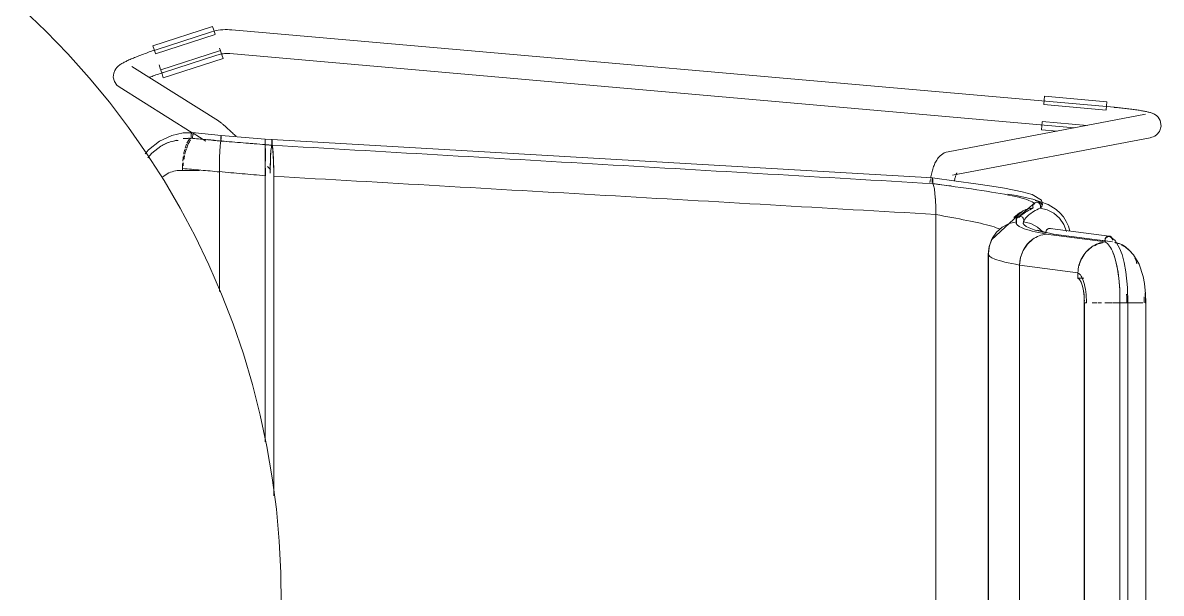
# Model space of a CAD drawing. Header units: millimetres. Extents: x 79795 to 317870, y -36033 to 97293.
# Drawn here: x 227923 to 228495, y 21082 to 21369 of the extents above; entities that cross this region are included whole.
import ezdxf

# ---------------------------------------------------------------- set-up
doc = ezdxf.new("R2010")
doc.units = ezdxf.units.MM
doc.header["$MEASUREMENT"] = 0
doc.layers.add('I-FURN', color=8, linetype='CONTINUOUS', lineweight=9)

msp = doc.modelspace()

# ---------------------------------------------------------------- linework, layer by layer
at = {"layer": 'I-FURN'}
for p, q in [((227934.89, 21364.83), (227923.31, 21375.87)), ((227946.02, 21353.34), (227934.89, 21364.83)), ((227988.72, 21357.49), (228018.73, 21367.18)), ((227990.03, 21353.45), (228020.03, 21363.13)), ((228017.09, 21364.18), (227990.28, 21355.47)), ((228017.14, 21364.19), (228017.09, 21364.18)), ((228018.23, 21364.52), (228017.14, 21364.19)), ((228019.34, 21364.81), (228018.23, 21364.52)), ((228018.73, 21367.18), (228019.36, 21365.23)), ((228020.45, 21365.05), (228019.34, 21364.81)), ((228019.36, 21365.23), (228020, 21363.25)), ((228021.58, 21365.24), (228020.45, 21365.05)), ((228022.71, 21365.39), (228021.58, 21365.24)), ((228023.85, 21365.5), (228022.71, 21365.39)), ((228024.99, 21365.56), (228023.85, 21365.5)), ((228026.13, 21365.57), (228024.99, 21365.56)), ((228027.27, 21365.54), (228026.13, 21365.57)), ((228028.41, 21365.47), (228027.27, 21365.54)), ((228471.73, 21326.52), (228028.41, 21365.46)), ((227989.35, 21355.54), (227988.72, 21357.49)), ((227956.68, 21341.41), (227946.02, 21353.34)), ((227977.2, 21350.57), (227977.74, 21350.81)), ((227977.74, 21350.81), (227978.31, 21351.05)), ((227978.31, 21351.05), (227978.88, 21351.3)), ((227978.88, 21351.3), (227979.48, 21351.54)), ((227979.48, 21351.54), (227980.09, 21351.79)), ((227980.09, 21351.79), (227980.72, 21352.04)), ((227980.72, 21352.04), (227981.36, 21352.29)), ((227981.36, 21352.29), (227982.01, 21352.55)), ((227982.01, 21352.55), (227982.67, 21352.8)), ((227982.67, 21352.8), (227983.35, 21353.06)), ((227983.35, 21353.06), (227984.04, 21353.31)), ((227984.04, 21353.31), (227984.74, 21353.57)), ((227984.74, 21353.57), (227985.45, 21353.82)), ((227985.45, 21353.82), (227986.16, 21354.07)), ((227986.16, 21354.07), (227986.88, 21354.33)), ((227986.88, 21354.33), (227987.61, 21354.58)), ((227987.61, 21354.58), (227988.35, 21354.83)), ((227988.35, 21354.83), (227989.08, 21355.07)), ((227989.08, 21355.07), (227989.82, 21355.32)), ((227989.99, 21353.56), (227989.35, 21355.54)), ((227989.82, 21355.32), (227990.28, 21355.47)), ((228022.64, 21355.07), (227992.63, 21345.38)), ((227993.94, 21341.33), (228023.94, 21351.02)), ((227993.99, 21344.05), (228020.8, 21352.76)), ((228020.8, 21352.76), (228021.43, 21352.96)), ((228021.43, 21352.96), (228022.07, 21353.12)), ((228022.07, 21353.12), (228022.72, 21353.26)), ((228022.23, 21356.33), (228022.61, 21355.16)), ((228022.68, 21354.95), (228023.31, 21352.98)), ((228022.72, 21353.26), (228023.37, 21353.38)), ((228023.31, 21352.98), (228023.94, 21351.02)), ((228023.37, 21353.38), (228024.03, 21353.47)), ((228024.03, 21353.47), (228024.69, 21353.53)), ((228024.69, 21353.53), (228025.35, 21353.57)), ((228025.35, 21353.57), (228026.01, 21353.57)), ((228026.01, 21353.57), (228026.67, 21353.56)), ((228026.67, 21353.56), (228027.33, 21353.51)), ((228027.33, 21353.51), (228027.36, 21353.51)), ((228027.36, 21353.51), (228451.86, 21316.22)), ((227968.99, 21343.63), (227969.52, 21345.01)), ((227969.52, 21345.01), (227970.08, 21345.93)), ((227970.08, 21345.93), (227970.6, 21346.56)), ((227970.6, 21346.56), (227971.07, 21347.02)), ((227971.07, 21347.02), (227971.49, 21347.39)), ((227971.49, 21347.39), (227971.9, 21347.7)), ((227971.9, 21347.7), (227972.29, 21347.98)), ((227972.29, 21347.98), (227972.67, 21348.24)), ((227972.67, 21348.24), (227973.06, 21348.48)), ((227973.06, 21348.48), (227973.46, 21348.71)), ((227973.46, 21348.71), (227973.87, 21348.94)), ((227973.87, 21348.94), (227974.3, 21349.17)), ((227974.3, 21349.17), (227974.74, 21349.4)), ((227974.74, 21349.4), (227975.2, 21349.63)), ((227975.2, 21349.63), (227975.67, 21349.86)), ((227975.67, 21349.86), (227976.16, 21350.09)), ((227976.16, 21350.09), (227976.67, 21350.33)), ((227976.67, 21350.33), (227977.2, 21350.57)), ((228021.71, 21319.67), (227978.13, 21346.98)), ((227991.8, 21347.95), (227992.6, 21345.47)), ((227993.31, 21343.29), (227992.67, 21345.26)), ((227966.85, 21329.06), (227956.68, 21341.41)), ((227968.82, 21341.66), (227968.99, 21343.63)), ((227969.41, 21339.43), (227968.82, 21341.66)), ((227970.63, 21337.7), (227969.41, 21339.43)), ((227987.01, 21341.61), (227987.63, 21341.85)), ((227987.63, 21341.85), (227988.27, 21342.08)), ((227988.27, 21342.08), (227988.92, 21342.32)), ((227988.92, 21342.32), (227989.57, 21342.55)), ((227989.57, 21342.55), (227990.24, 21342.79)), ((227990.24, 21342.79), (227990.91, 21343.02)), ((227990.91, 21343.02), (227991.59, 21343.26)), ((227991.59, 21343.26), (227992.28, 21343.49)), ((227992.28, 21343.49), (227992.97, 21343.72)), ((227992.97, 21343.72), (227993.66, 21343.95)), ((227993.94, 21341.33), (227993.31, 21343.29)), ((227993.66, 21343.95), (227993.99, 21344.05)), ((227970.63, 21337.7), (227971.75, 21336.81)), ((227971.75, 21336.81), (228008.52, 21313.77)), ((227976.52, 21316.31), (227966.85, 21329.06)), ((228436.34, 21327.86), (228467.76, 21325.1)), ((228436.36, 21327.98), (228436.54, 21330.05)), ((228436.54, 21330.05), (228436.72, 21332.09)), ((228436.72, 21332.09), (228468.13, 21329.33)), ((228468.13, 21329.33), (228467.95, 21327.29)), ((228487.58, 21323.04), (228388.29, 21304.22)), ((228467.95, 21327.29), (228467.77, 21325.22)), ((228471.89, 21326.5), (228471.73, 21326.52)), ((228472.64, 21326.43), (228471.89, 21326.5)), ((228473.39, 21326.36), (228472.64, 21326.43)), ((228474.14, 21326.29), (228473.39, 21326.36)), ((228474.89, 21326.22), (228474.14, 21326.29)), ((228475.63, 21326.14), (228474.89, 21326.22)), ((228476.36, 21326.06), (228475.63, 21326.14)), ((228477.08, 21325.98), (228476.36, 21326.06)), ((228477.8, 21325.9), (228477.08, 21325.98)), ((228478.51, 21325.82), (228477.8, 21325.9)), ((228479.21, 21325.73), (228478.51, 21325.82)), ((228479.9, 21325.65), (228479.21, 21325.73)), ((228480.57, 21325.56), (228479.9, 21325.65)), ((228481.24, 21325.47), (228480.57, 21325.56)), ((228481.89, 21325.39), (228481.24, 21325.47)), ((228482.52, 21325.3), (228481.89, 21325.39)), ((228483.14, 21325.21), (228482.52, 21325.3)), ((228483.74, 21325.11), (228483.14, 21325.21)), ((228484.33, 21325.02), (228483.74, 21325.11)), ((228484.9, 21324.93), (228484.33, 21325.02)), ((228485.45, 21324.84), (228484.9, 21324.93)), ((228485.98, 21324.74), (228485.45, 21324.84)), ((228486.5, 21324.65), (228485.98, 21324.74)), ((228486.99, 21324.55), (228486.5, 21324.65)), ((228487.47, 21324.46), (228486.99, 21324.55)), ((228487.93, 21324.36), (228487.47, 21324.46)), ((228488.37, 21324.26), (228487.93, 21324.36)), ((228488.8, 21324.16), (228488.37, 21324.26)), ((228489.21, 21324.06), (228488.8, 21324.16)), ((228489.62, 21323.95), (228489.21, 21324.06)), ((228490.01, 21323.84), (228489.62, 21323.95)), ((228490.41, 21323.71), (228490.01, 21323.84)), ((228490.81, 21323.57), (228490.41, 21323.71)), ((228491.24, 21323.4), (228490.81, 21323.57)), ((228491.71, 21323.19), (228491.24, 21323.4)), ((228492.27, 21322.88), (228491.71, 21323.19)), ((228492.98, 21322.4), (228492.27, 21322.88)), ((228493.89, 21321.55), (228492.98, 21322.4)), ((228021.71, 21319.67), (228022.03, 21319.46)), ((228022.03, 21319.46), (228022.29, 21319.27)), ((228022.29, 21319.27), (228022.52, 21319.1)), ((228022.52, 21319.1), (228022.74, 21318.93)), ((228022.74, 21318.93), (228022.96, 21318.75)), ((228022.96, 21318.75), (228023.2, 21318.56)), ((228023.2, 21318.56), (228023.44, 21318.35)), ((228023.44, 21318.35), (228023.69, 21318.14)), ((228023.69, 21318.14), (228023.95, 21317.91)), ((228023.95, 21317.91), (228024.23, 21317.67)), ((228024.23, 21317.67), (228024.53, 21317.41)), ((228024.53, 21317.41), (228024.84, 21317.14)), ((228024.84, 21317.14), (228025.16, 21316.85)), ((228025.16, 21316.85), (228025.5, 21316.55)), ((228025.5, 21316.55), (228025.85, 21316.23)), ((228435.23, 21315.18), (228435.41, 21317.22)), ((228435.41, 21317.22), (228435.59, 21319.29)), ((228458.21, 21317.42), (228435.6, 21319.41)), ((228494.93, 21319.89), (228493.89, 21321.55)), ((228494.58, 21314.38), (228495.41, 21317.13)), ((228495.41, 21317.13), (228494.93, 21319.89)), ((227985.68, 21303.19), (227976.52, 21316.31)), ((227991.96, 21309.52), (227998.27, 21312.42)), ((227998.27, 21312.42), (228003.92, 21313.63)), ((228003.92, 21313.63), (228009.38, 21313.72)), ((228022.98, 21312.42), (228008.49, 21313.84)), ((228008.89, 21313.54), (228015.34, 21309.5)), ((228022.88, 21311.03), (228022.87, 21310.54)), ((228022.87, 21310.53), (228022.88, 21311.03)), ((228022.89, 21311.48), (228022.88, 21311.03)), ((228022.88, 21311.03), (228022.89, 21311.48)), ((228022.9, 21311.87), (228022.89, 21311.48)), ((228022.89, 21311.48), (228022.9, 21311.86)), ((228022.93, 21312.16), (228022.9, 21311.87)), ((228022.9, 21311.86), (228022.93, 21312.16)), ((228022.95, 21312.35), (228022.93, 21312.16)), ((228022.98, 21312.42), (228022.95, 21312.35)), ((228022.95, 21312.35), (228022.98, 21312.42)), ((228023, 21312.36), (228022.98, 21312.42)), ((228045.18, 21310.59), (228022.98, 21312.42)), ((228022.98, 21312.42), (228023, 21312.35)), ((228023.03, 21312.17), (228023, 21312.36)), ((228023, 21312.35), (228023.03, 21312.17)), ((228023.05, 21311.88), (228023.03, 21312.17)), ((228023.03, 21312.17), (228023.05, 21311.87)), ((228023.06, 21311.5), (228023.05, 21311.88)), ((228023.05, 21311.87), (228023.06, 21311.49)), ((228023.08, 21311.04), (228023.06, 21311.5)), ((228023.06, 21311.49), (228023.08, 21311.04)), ((228023.08, 21310.55), (228023.08, 21311.04)), ((228023.08, 21311.04), (228023.08, 21310.55)), ((228025.85, 21316.23), (228026.21, 21315.9)), ((228026.21, 21315.9), (228026.59, 21315.56)), ((228026.59, 21315.56), (228026.98, 21315.2)), ((228026.98, 21315.2), (228027.38, 21314.84)), ((228027.38, 21314.84), (228027.8, 21314.45)), ((228027.8, 21314.45), (228028.22, 21314.06)), ((228028.22, 21314.06), (228028.66, 21313.66)), ((228028.66, 21313.66), (228029.1, 21313.25)), ((228029.1, 21313.25), (228029.55, 21312.82)), ((228029.55, 21312.82), (228030.02, 21312.39)), ((228030.02, 21312.39), (228030.49, 21311.95)), ((228390.53, 21292.43), (228489.82, 21311.25)), ((228435.23, 21315.18), (228443.13, 21314.49)), ((228490.23, 21311.33), (228489.82, 21311.25)), ((228490.75, 21311.47), (228490.23, 21311.33)), ((228491.37, 21311.68), (228490.75, 21311.47)), ((228492.17, 21312.06), (228491.37, 21311.68)), ((228493.25, 21312.81), (228492.17, 21312.06)), ((228494.58, 21314.38), (228493.25, 21312.81)), ((227984.78, 21303.13), (227986.43, 21305.18)), ((227986.43, 21305.18), (227991.96, 21309.52)), ((227988.09, 21303.45), (227992.66, 21306.94)), ((227992.66, 21306.94), (227996.35, 21308.85)), ((228022.36, 21304.51), (228022.51, 21306.95)), ((228022.51, 21306.94), (228022.36, 21304.47)), ((228022.69, 21308.68), (228022.51, 21306.94)), ((228022.51, 21306.96), (228022.69, 21308.68)), ((228022.88, 21309.57), (228022.69, 21308.68)), ((228022.69, 21308.68), (228022.88, 21309.57)), ((228022.87, 21310.54), (228022.88, 21310.04)), ((228022.88, 21310.04), (228022.87, 21310.53)), ((228022.88, 21310.04), (228022.88, 21309.57)), ((228022.88, 21309.57), (228022.88, 21310.04)), ((228023.07, 21309.58), (228023.08, 21310.06)), ((228023.08, 21310.05), (228023.07, 21309.58)), ((228045.13, 21302.62), (228045.14, 21305.12)), ((228045.14, 21305.12), (228045.13, 21302.62)), ((228045.14, 21305.12), (228045.16, 21306.87)), ((228045.16, 21306.87), (228045.14, 21305.12)), ((228045.17, 21307.76), (228045.16, 21306.87)), ((228045.16, 21306.87), (228045.17, 21307.75)), ((228045.17, 21310.04), (228045.17, 21310.34)), ((228045.17, 21310.34), (228045.17, 21310.05)), ((228045.17, 21310.05), (228045.17, 21309.67)), ((228045.17, 21309.66), (228045.17, 21310.04)), ((228045.17, 21309.67), (228045.17, 21309.21)), ((228045.17, 21309.21), (228045.17, 21309.66)), ((228045.17, 21308.72), (228045.17, 21309.21)), ((228045.17, 21309.21), (228045.17, 21308.72)), ((228045.17, 21308.22), (228045.17, 21308.72)), ((228045.17, 21308.72), (228045.17, 21308.23)), ((228045.17, 21308.23), (228045.17, 21307.76)), ((228045.17, 21307.75), (228045.17, 21308.22)), ((228045.18, 21310.59), (228048.54, 21310.32)), ((228045.18, 21310.52), (228045.18, 21310.59)), ((228045.18, 21310.59), (228045.18, 21310.52)), ((228045.18, 21310.53), (228045.18, 21310.59)), ((228045.18, 21310.59), (228045.18, 21310.53)), ((228045.18, 21310.04), (228045.18, 21309.66)), ((228045.18, 21309.66), (228045.18, 21310.04)), ((228045.18, 21309.66), (228045.18, 21309.2)), ((228045.18, 21309.21), (228045.18, 21309.66)), ((228045.19, 21308.72), (228045.18, 21309.21)), ((228045.18, 21309.2), (228045.19, 21308.71)), ((228045.19, 21308.22), (228045.18, 21307.75)), ((228045.18, 21307.75), (228045.19, 21308.22)), ((228045.19, 21308.63), (228045.19, 21308.22)), ((228045.19, 21308.22), (228045.19, 21308.63)), ((228045.2, 21306.85), (228045.21, 21305.1)), ((228045.21, 21305.1), (228045.2, 21306.85)), ((228045.21, 21305.1), (228045.22, 21302.6)), ((228045.22, 21302.6), (228045.21, 21305.1)), ((228048.23, 21306.58), (228048.03, 21304.82)), ((228048.44, 21307.48), (228048.23, 21306.58)), ((228048.44, 21309.38), (228048.43, 21308.93)), ((228048.43, 21308.93), (228048.43, 21308.44)), ((228048.43, 21308.44), (228048.43, 21307.95)), ((228048.43, 21307.95), (228048.44, 21307.48)), ((228048.46, 21309.77), (228048.44, 21309.38)), ((228048.48, 21310.06), (228048.46, 21309.77)), ((228048.51, 21310.25), (228048.48, 21310.06)), ((228048.54, 21310.32), (228048.51, 21310.25)), ((228380.45, 21291.03), (228048.54, 21310.32)), ((228048.56, 21310.25), (228048.54, 21310.32)), ((228048.59, 21310.07), (228048.56, 21310.25)), ((228048.61, 21309.77), (228048.59, 21310.07)), ((228048.63, 21309.39), (228048.61, 21309.77)), ((228048.64, 21308.94), (228048.63, 21309.39)), ((228048.65, 21308.45), (228048.64, 21308.94)), ((228048.64, 21307.48), (228048.65, 21307.95)), ((228048.85, 21306.59), (228048.64, 21307.48)), ((228048.65, 21307.95), (228048.65, 21308.45)), ((228049.04, 21304.85), (228048.85, 21306.59)), ((227994.3, 21289.72), (227985.68, 21303.19)), ((227986.13, 21301.1), (227988.09, 21303.45)), ((228022.25, 21301.37), (228022.17, 21297.93)), ((228022.17, 21297.93), (228022.25, 21301.37)), ((228022.36, 21304.47), (228022.25, 21301.37)), ((228022.25, 21301.43), (228022.36, 21304.47)), ((228045.13, 21302.62), (228045.12, 21299.49)), ((228045.12, 21299.49), (228045.13, 21302.61)), ((228045.12, 21299.49), (228045.12, 21295.92)), ((228045.12, 21295.92), (228045.12, 21299.48)), ((228045.22, 21302.6), (228045.23, 21299.48)), ((228045.23, 21299.48), (228045.22, 21302.6)), ((228047.87, 21302.33), (228047.75, 21299.21)), ((228048.03, 21304.82), (228047.87, 21302.33)), ((228049.2, 21302.34), (228049.04, 21304.85)), ((228049.33, 21299.21), (228049.2, 21302.34)), ((228049.4, 21295.65), (228049.33, 21299.21)), ((228382.28, 21299.51), (228381.99, 21298.97)), ((228382.6, 21300.05), (228382.28, 21299.51)), ((228382.96, 21300.59), (228382.6, 21300.05)), ((228383.36, 21301.12), (228382.96, 21300.59)), ((228383.82, 21301.65), (228383.36, 21301.12)), ((228384.34, 21302.17), (228383.82, 21301.65)), ((228384.93, 21302.68), (228384.34, 21302.17)), ((228385.62, 21303.16), (228384.93, 21302.68)), ((228386.41, 21303.6), (228385.62, 21303.16)), ((228387.31, 21303.96), (228386.41, 21303.6)), ((228388.29, 21304.22), (228387.31, 21303.96)), ((228012.1, 21294.78), (228002.35, 21294.78)), ((228003.59, 21294.72), (228003.59, 21295.77)), ((228022.15, 21294.19), (228022.17, 21297.84)), ((228022.17, 21297.83), (228022.15, 21294.07)), ((228022.15, 21294.07), (228022.15, 21233.96)), ((228022.15, 21233.96), (228022.15, 21294.07)), ((228045.11, 21292.13), (228045.12, 21295.92)), ((228045.12, 21295.92), (228045.11, 21292.13)), ((228045.24, 21295.92), (228045.24, 21292.14)), ((228045.24, 21292.14), (228045.24, 21295.92)), ((228047.79, 21295.35), (228046.26, 21296.83)), ((228047.67, 21295.66), (228047.65, 21293.4)), ((228047.75, 21299.21), (228047.67, 21295.66)), ((228049.43, 21291.87), (228049.4, 21295.65)), ((228380.09, 21293.62), (228379.94, 21292.97)), ((228380.26, 21294.27), (228380.09, 21293.62)), ((228380.43, 21294.9), (228380.26, 21294.27)), ((228380.61, 21295.51), (228380.43, 21294.9)), ((228380.8, 21296.12), (228380.61, 21295.51)), ((228381.01, 21296.71), (228380.8, 21296.12)), ((228381.23, 21297.29), (228381.01, 21296.71)), ((228381.47, 21297.86), (228381.23, 21297.29)), ((228381.72, 21298.42), (228381.47, 21297.86)), ((228381.99, 21298.97), (228381.72, 21298.42)), ((228392.7, 21293.55), (228392.65, 21293.47)), ((228392.74, 21293.63), (228392.7, 21293.55)), ((228392.76, 21293.65), (228392.74, 21293.63)), ((228002.38, 21275.91), (227994.3, 21289.72)), ((228045.11, 21158.39), (228045.11, 21292.13)), ((228045.11, 21292.13), (228045.11, 21158.39)), ((228049.43, 21131.29), (228049.43, 21291.87)), ((228049.43, 21291.87), (228049.43, 21131.29)), ((228379.31, 21289.51), (228379.21, 21288.78)), ((228379.42, 21290.22), (228379.31, 21289.51)), ((228379.66, 21291.62), (228379.54, 21290.93)), ((228379.8, 21292.3), (228379.66, 21291.62)), ((228379.94, 21292.97), (228379.8, 21292.3)), ((228380.24, 21289.66), (228380.23, 21289.17)), ((228380.23, 21289.17), (228380.24, 21289.66)), ((228380.23, 21289.17), (228380.23, 21288.67)), ((228380.23, 21288.67), (228380.23, 21289.17)), ((228380.24, 21289.66), (228380.26, 21290.12)), ((228380.26, 21290.11), (228380.24, 21289.66)), ((228380.26, 21290.12), (228380.3, 21290.5)), ((228380.3, 21290.49), (228380.26, 21290.11)), ((228380.3, 21290.5), (228380.34, 21290.79)), ((228380.34, 21290.78), (228380.3, 21290.49)), ((228380.39, 21290.97), (228380.34, 21290.78)), ((228380.34, 21290.79), (228380.39, 21290.97)), ((228380.45, 21291.03), (228380.39, 21290.97)), ((228380.39, 21290.97), (228380.45, 21291.03)), ((228380.45, 21291.03), (228392.3, 21289.47)), ((228380.5, 21290.96), (228380.45, 21291.03)), ((228380.45, 21291.03), (228380.5, 21290.96)), ((228380.55, 21290.76), (228380.5, 21290.96)), ((228380.5, 21290.96), (228380.55, 21290.77)), ((228380.55, 21290.77), (228380.59, 21290.47)), ((228380.59, 21290.46), (228380.55, 21290.76)), ((228380.59, 21290.47), (228380.63, 21290.08)), ((228380.63, 21290.08), (228380.59, 21290.46)), ((228380.65, 21289.62), (228380.63, 21290.08)), ((228380.63, 21290.08), (228380.65, 21289.63)), ((228380.65, 21288.64), (228380.63, 21288.16)), ((228380.63, 21288.16), (228380.65, 21288.63)), ((228381.03, 21287.26), (228380.63, 21288.16)), ((228380.63, 21288.16), (228381.03, 21287.26)), ((228380.65, 21289.63), (228380.66, 21289.13)), ((228380.66, 21289.13), (228380.65, 21289.62)), ((228380.65, 21288.63), (228380.66, 21289.13)), ((228380.66, 21289.13), (228380.65, 21288.64)), ((228391.55, 21289.88), (228391.45, 21289.39)), ((228391.65, 21290.35), (228391.55, 21289.88)), ((228391.76, 21290.8), (228391.65, 21290.35)), ((228391.86, 21291.22), (228391.76, 21290.8)), ((228391.97, 21291.61), (228391.86, 21291.22)), ((228392.08, 21291.98), (228391.97, 21291.61)), ((228392.19, 21292.32), (228392.08, 21291.98)), ((228392.29, 21292.62), (228392.19, 21292.32)), ((228392.39, 21292.89), (228392.29, 21292.62)), ((228392.3, 21289.47), (228402.23, 21288.12)), ((228392.49, 21293.12), (228392.39, 21292.89)), ((228392.58, 21293.31), (228392.49, 21293.12)), ((228392.65, 21293.47), (228392.58, 21293.31)), ((228402.23, 21288.12), (228410.25, 21286.94)), ((228381.4, 21285.51), (228381.03, 21287.26)), ((228381.03, 21287.26), (228381.4, 21285.52)), ((228381.4, 21285.52), (228381.71, 21283.05)), ((228381.71, 21283.02), (228381.4, 21285.51)), ((228381.95, 21279.92), (228381.71, 21283.02)), ((228381.71, 21283.02), (228381.95, 21279.97)), ((228410.25, 21286.94), (228416.57, 21285.9)), ((228416.57, 21285.9), (228425.59, 21284.1)), ((228422.43, 21282.19), (228418.36, 21282.92)), ((228430.95, 21280.3), (228422.43, 21282.19)), ((228425.59, 21284.1), (228430.58, 21282.69)), ((228430.58, 21282.69), (228435.22, 21279.92)), ((228382.1, 21276.38), (228381.95, 21279.92)), ((228381.95, 21279.92), (228382.1, 21276.44)), ((228382.16, 21272.61), (228382.1, 21276.38)), ((228382.1, 21276.38), (228382.16, 21272.69)), ((228431.97, 21278.59), (228422.56, 21270.47)), ((228430.95, 21277.43), (228430.86, 21276.94)), ((228430.86, 21276.94), (228430.89, 21276.44)), ((228430.87, 21276.94), (228430.96, 21277.43)), ((228430.9, 21276.44), (228430.87, 21276.94)), ((228430.89, 21276.44), (228431.04, 21275.97)), ((228431.05, 21275.97), (228430.9, 21276.44)), ((228438.57, 21277.62), (228430.95, 21280.3)), ((228431.16, 21277.88), (228430.95, 21277.43)), ((228430.96, 21277.43), (228431.16, 21277.88)), ((228431.16, 21277.88), (228431.48, 21278.26)), ((228431.48, 21278.26), (228431.16, 21277.88)), ((228431.48, 21278.26), (228431.88, 21278.55)), ((228431.88, 21278.55), (228431.48, 21278.26)), ((228431.7, 21278.44), (228431.92, 21278.57)), ((228431.88, 21278.55), (228432.34, 21278.73)), ((228432.34, 21278.73), (228431.88, 21278.55)), ((228432.34, 21278.73), (228432.83, 21278.79)), ((228432.83, 21278.79), (228432.34, 21278.73)), ((228432.83, 21278.79), (228433.31, 21278.71)), ((228433.31, 21278.72), (228432.83, 21278.79)), ((228433.77, 21278.52), (228433.31, 21278.72)), ((228433.31, 21278.71), (228433.77, 21278.52)), ((228433.77, 21278.52), (228434.16, 21278.22)), ((228434.16, 21278.22), (228433.77, 21278.52)), ((228434.16, 21278.22), (228434.47, 21277.83)), ((228434.47, 21277.83), (228434.16, 21278.22)), ((228434.47, 21277.83), (228434.66, 21277.38)), ((228434.66, 21277.38), (228434.47, 21277.83)), ((228434.69, 21276.39), (228434.53, 21275.92)), ((228434.53, 21275.92), (228434.7, 21276.39)), ((228434.66, 21277.38), (228434.74, 21276.88)), ((228434.74, 21276.89), (228434.66, 21277.38)), ((228434.74, 21276.88), (228434.69, 21276.39)), ((228434.7, 21276.39), (228434.74, 21276.89)), ((228435.22, 21279.92), (228435.75, 21277.74)), ((228435.75, 21277.74), (228435.45, 21276.82)), ((228442.69, 21275.12), (228438.57, 21277.62)), ((228009.9, 21261.78), (228002.38, 21275.91)), ((228382.16, 20889.21), (228382.16, 21272.61)), ((228382.16, 21272.61), (228382.16, 20889.21)), ((228425.78, 21274.48), (228410.08, 21259.88)), ((228424.11, 21273.54), (228421.27, 21271.14)), ((228421.27, 21271.14), (228424.11, 21273.53)), ((228422.74, 21270.87), (228422.54, 21270.42)), ((228422.54, 21270.41), (228422.74, 21270.86)), ((228422.69, 21270.77), (228422.64, 21267.89)), ((228422.74, 21270.86), (228423.06, 21271.25)), ((228423.05, 21271.25), (228422.74, 21270.87)), ((228423.46, 21271.54), (228423.05, 21271.25)), ((228423.06, 21271.25), (228423.46, 21271.54)), ((228423.46, 21271.54), (228423.92, 21271.73)), ((228423.92, 21271.73), (228423.46, 21271.54)), ((228423.92, 21271.73), (228424.41, 21271.8)), ((228424.41, 21271.8), (228423.92, 21271.73)), ((228424.11, 21273.53), (228427.43, 21275.18)), ((228427.43, 21275.18), (228424.11, 21273.54)), ((228424.41, 21271.8), (228424.9, 21271.73)), ((228424.9, 21271.73), (228424.41, 21271.8)), ((228424.9, 21271.73), (228425.36, 21271.54)), ((228425.36, 21271.54), (228424.9, 21271.73)), ((228425.36, 21271.54), (228425.76, 21271.25)), ((228425.76, 21271.25), (228425.36, 21271.54)), ((228425.76, 21271.25), (228426.08, 21270.86)), ((228426.08, 21270.87), (228425.76, 21271.25)), ((228426.28, 21270.42), (228426.08, 21270.87)), ((228426.08, 21270.86), (228426.28, 21270.41)), ((228427.43, 21275.18), (228431.05, 21275.97)), ((228431.04, 21275.97), (228427.43, 21275.18)), ((228438.16, 21275.01), (228434.53, 21275.92)), ((228441.48, 21273.27), (228438.16, 21275.01)), ((228444.31, 21270.79), (228441.48, 21273.27)), ((228444.65, 21273.38), (228442.69, 21275.12)), ((228446.48, 21267.71), (228444.31, 21270.79)), ((228446.33, 21271.41), (228444.65, 21273.38)), ((228447.71, 21269.21), (228446.33, 21271.41)), ((228415.55, 21266.31), (228412.67, 21263.8)), ((228412.68, 21263.8), (228415.55, 21266.31)), ((228415.55, 21266.31), (228418.94, 21268.06)), ((228418.94, 21268.06), (228415.55, 21266.31)), ((228422.66, 21268.96), (228418.94, 21268.06)), ((228422.54, 21270.42), (228422.46, 21269.93)), ((228422.46, 21269.92), (228422.54, 21270.41)), ((228422.46, 21269.93), (228422.49, 21269.43)), ((228422.5, 21269.43), (228422.46, 21269.92)), ((228422.49, 21269.43), (228422.66, 21268.96)), ((228422.66, 21268.96), (228422.5, 21269.43)), ((228426.32, 21269.43), (228426.16, 21268.96)), ((228426.16, 21268.96), (228426.32, 21269.43)), ((228429.88, 21268.06), (228426.16, 21268.96)), ((228426.45, 21269.64), (228426.27, 21269.2)), ((228426.36, 21269.93), (228426.28, 21270.42)), ((228426.28, 21270.41), (228426.36, 21269.92)), ((228426.32, 21269.43), (228426.36, 21269.93)), ((228426.36, 21269.92), (228426.32, 21269.43)), ((228433.27, 21266.31), (228429.88, 21268.06)), ((228436.15, 21263.8), (228433.27, 21266.31)), ((228438.02, 21265.11), (228437.72, 21264.73)), ((228438.29, 21265.33), (228438.02, 21265.11)), ((228438.84, 21265.59), (228438.4, 21265.4)), ((228439.31, 21265.66), (228438.84, 21265.59)), ((228439.78, 21265.6), (228439.31, 21265.66)), ((228439.55, 21265.65), (228469.32, 21261.79)), ((228440.22, 21265.41), (228439.78, 21265.6)), ((228447.88, 21264.19), (228446.48, 21267.71)), ((228448.74, 21266.84), (228447.71, 21269.21)), ((228449.4, 21264.33), (228448.74, 21266.84)), ((228016.85, 21247.37), (228009.9, 21261.78)), ((228410.68, 21260.98), (228408.95, 21256.52)), ((228410.5, 21260.67), (228409.14, 21257.1)), ((228409.14, 21257.1), (228410.51, 21260.66)), ((228410.08, 21259.88), (228409.38, 21257.96)), ((228412.67, 21263.8), (228410.5, 21260.67)), ((228410.51, 21260.66), (228412.68, 21263.8)), ((228430.88, 21260.19), (228428.14, 21257.7)), ((228433.24, 21264.8), (228435.68, 21264.05)), ((228435.68, 21264.05), (228441.97, 21262.67)), ((228437.53, 21264.28), (228437.45, 21263.78)), ((228437.45, 21263.78), (228437.48, 21263.29)), ((228437.72, 21264.73), (228437.53, 21264.28)), ((228437.64, 21262.82), (228467.34, 21258.97)), ((228441.19, 21262.8), (228470.88, 21258.95)), ((228464.91, 21259.72), (228469.69, 21259.1)), ((228469.82, 21261.43), (228472.21, 21259.54)), ((228472.21, 21259.54), (228474.51, 21255.71)), ((228408.95, 21256.52), (228408.51, 21252.77)), ((228409.14, 21257.1), (228408.66, 21253.31)), ((228408.67, 21253.31), (228409.14, 21257.1)), ((228426.06, 21254.59), (228424.74, 21251.04)), ((228428.14, 21257.7), (228426.06, 21254.59)), ((228474.51, 21255.71), (228475.7, 21252.55)), ((228475.31, 21257.41), (228477.58, 21256.08)), ((228477.58, 21256.08), (228479.65, 21254.41)), ((228479.65, 21254.41), (228481.49, 21252.43)), ((228408.51, 21252.77), (228408.51, 20947.97)), ((228408.66, 20908.52), (228408.66, 21253.31)), ((228408.66, 21253.31), (228408.66, 20908.52)), ((228424.74, 21251.04), (228424.26, 21247.27)), ((228471.56, 21252.5), (228471.37, 21253.01)), ((228472.43, 21249.67), (228471.56, 21252.5)), ((228473.24, 21246.17), (228472.43, 21249.67)), ((228475.7, 21252.55), (228476.78, 21248.5)), ((228476.78, 21248.5), (228477.65, 21243.79)), ((228481.49, 21252.43), (228484.36, 21247.71)), ((228023.21, 21232.69), (228016.85, 21247.37)), ((228424.26, 21247.27), (228453.54, 21243.41)), ((228424.26, 20914.56), (228424.26, 21247.27)), ((228424.26, 21247.27), (228424.26, 20914.56)), ((228453.54, 21243.41), (228453.47, 21240.69)), ((228474.07, 21240.74), (228473.24, 21246.17)), ((228477.65, 21243.79), (228478.45, 21235.9)), ((228484.36, 21247.71), (228486.38, 21241.56)), ((228456.48, 21240.69), (228453.47, 21240.69)), ((228453.47, 21240.69), (228454.33, 21240.05)), ((228454.33, 21240.05), (228455.12, 21238.7)), ((228455.12, 21238.7), (228455.79, 21236.72)), ((228455.79, 21236.72), (228456.3, 21234.23)), ((228474.55, 21234.75), (228474.07, 21240.74)), ((228486.38, 21241.56), (228487.03, 21238.07)), ((228487.03, 21238.07), (228487.55, 21232.86)), ((228028.98, 21217.77), (228023.21, 21232.69)), ((228456.3, 21234.23), (228456.62, 21231.38)), ((228456.62, 21231.38), (228456.73, 21228.34)), ((228474.63, 21228.34), (228474.55, 21234.75)), ((228478.45, 21235.9), (228478.59, 21228.34)), ((228487.55, 21232.86), (228487.63, 21228.34)), ((228456.73, 21228.34), (228456.73, 20933.49)), ((228456.79, 20933.49), (228456.79, 21228.34)), ((228460.64, 21228.34), (228463.11, 21228.34)), ((228463.63, 21228.34), (228465.47, 21228.34)), ((228467.1, 21228.34), (228470.65, 21228.34)), ((228474.66, 21228.34), (228470.85, 21228.34)), ((228470.85, 21228.34), (228474.66, 21228.34)), ((228474.63, 21228.34), (228474.63, 20933.49)), ((228474.74, 21228.34), (228474.64, 21228.34)), ((228474.64, 21228.34), (228478.59, 21228.34)), ((228474.97, 21228.34), (228474.74, 21228.34)), ((228475.3, 21228.34), (228474.97, 21228.34)), ((228475.71, 21228.34), (228475.3, 21228.34)), ((228476.19, 21228.34), (228475.71, 21228.34)), ((228476.69, 21228.34), (228476.19, 21228.34)), ((228477.18, 21228.34), (228476.69, 21228.34)), ((228477.63, 21228.34), (228477.18, 21228.34)), ((228478.02, 21228.34), (228477.63, 21228.34)), ((228478.33, 21228.34), (228478.02, 21228.34)), ((228478.52, 21228.34), (228478.33, 21228.34)), ((228481.38, 21228.34), (228478.35, 21228.34)), ((228478.35, 21228.34), (228481.36, 21228.34)), ((228478.59, 21228.34), (228478.52, 21228.34)), ((228478.59, 20933.49), (228478.59, 21228.34)), ((228481.53, 21228.34), (228484.11, 21228.34)), ((228484.39, 21228.34), (228486.14, 21228.34)), ((228487.33, 21228.34), (228487.61, 21228.34)), ((228487.63, 21228.34), (228487.46, 21228.34)), ((228487.63, 20933.49), (228487.63, 21228.34)), ((228034.16, 21202.63), (228028.98, 21217.77)), ((228038.72, 21187.3), (228034.16, 21202.63)), ((228042.67, 21171.79), (228038.72, 21187.3)), ((228045.99, 21156.14), (228042.67, 21171.79)), ((228048.68, 21140.37), (228045.99, 21156.14)), ((228050.74, 21124.51), (228048.68, 21140.37)), ((228052.17, 21108.57), (228050.74, 21124.51)), ((228052.96, 21092.59), (228052.17, 21108.57)), ((228053.1, 21076.6), (228052.96, 21092.59))]:
    msp.add_line(p, q, dxfattribs=at)
for centre, major_axis, ratio, start_param, end_param in [((228439.32, 21263.7), (0, 1.96), 0.955139, 5.775592, 8.064923), ((228439.33, 21247.14), (0, 15.78), 0.955139, 0.595876, 1.562553), ((228439.33, 21247.14), (0, 15.78), 0.955139, 0.354206, 0.595753), ((228439.33, 21247.14), (0, 15.78), 0.955139, 0.112537, 0.354036), ((228483.35, 21228.34), (0, 12.4), 0.287441, 4.712389, 4.950404), ((228471.88, 21228.34), (-15.75, 0), 0.000004, 5.8107, 5.99294)]:
    msp.add_ellipse(centre, major_axis=major_axis, ratio=ratio, start_param=start_param, end_param=end_param, dxfattribs=at)
for points in [[(228003.93, 21310.83), (228004.75, 21310.92), (228005.57, 21310.93), (228006.4, 21310.92)], [(228007.1, 21310.97), (228006.45, 21310.96), (228005.8, 21310.92), (228005.15, 21310.86)], [(228005.76, 21308.46), (228006.09, 21309.15), (228006.79, 21310.3), (228007.54, 21310.86), (228007.93, 21311.01)], [(228022.88, 21309.57), (228020.36, 21309.81), (228015.32, 21310.29), (228010.37, 21310.77), (228007.93, 21311.01)], [(228009.23, 21313.66), (228009.19, 21313.62), (228009.09, 21313.5), (228008.96, 21313.2), (228008.84, 21312.81), (228008.75, 21312.36), (228008.68, 21311.87), (228008.65, 21311.37), (228008.65, 21311.05), (228008.66, 21310.9)], [(228000.68, 21310.04), (227999.96, 21309.84), (227999.24, 21309.6), (227998.53, 21309.34)], [(228004.2, 21302.98), (228004.34, 21303.82), (228004.5, 21304.62), (228004.69, 21305.36)], [(228005.51, 21305.55), (228005.26, 21304.75), (228005.03, 21303.88), (228004.81, 21302.96)], [(228004.88, 21306.03), (228005.08, 21306.76), (228005.32, 21307.39), (228005.56, 21307.99)], [(228023.07, 21309.58), (228020.7, 21309.82), (228018.33, 21310.05), (228015.99, 21310.29)], [(228022.88, 21309.57), (228026.59, 21309.27), (228034.02, 21308.66), (228041.45, 21308.06), (228045.17, 21307.76)], [(228023.07, 21309.58), (228026.72, 21309.28), (228030.37, 21308.98), (228034.02, 21308.67)], [(228037.63, 21308.37), (228038.04, 21308.34), (228038.45, 21308.31), (228038.86, 21308.27)], [(228048.64, 21307.48), (228048.06, 21307.53), (228046.9, 21307.62), (228045.75, 21307.71), (228045.17, 21307.75)], [(228048.44, 21307.48), (228047.89, 21307.52), (228046.81, 21307.61), (228045.73, 21307.7), (228045.18, 21307.75)], [(228048.44, 21307.48), (228048.42, 21308.07), (228048.42, 21309.58), (228048.5, 21310.32), (228048.54, 21310.32)], [(228048.64, 21307.48), (228104.04, 21304.26), (228214.8, 21297.82), (228325.4, 21291.38), (228380.63, 21288.16)], [(228003.76, 21299.49), (228003.84, 21300.39), (228003.94, 21301.27), (228004.06, 21302.12)], [(228004.66, 21302.3), (228004.52, 21301.65), (228004.38, 21300.99), (228004.26, 21300.31)], [(228002.08, 21294.78), (228002.58, 21294.79), (228003.09, 21294.77), (228003.59, 21294.72)], [(228003.59, 21295.77), (228003.6, 21296.72), (228003.64, 21297.65), (228003.69, 21298.56)], [(228022.15, 21294.07), (228019.01, 21294.38), (228012.76, 21294.97), (228006.62, 21295.51), (228003.59, 21295.77)], [(228004.01, 21298.61), (228003.94, 21298.14), (228003.89, 21297.66), (228003.84, 21297.18)], [(228022.15, 21294.19), (228025.97, 21293.85), (228029.79, 21293.5), (228033.62, 21293.16)], [(228033.62, 21293.16), (228037.45, 21292.82), (228041.28, 21292.47), (228045.11, 21292.13)], [(228049.43, 21291.87), (228104.96, 21288.67), (228160.49, 21285.47), (228215.92, 21282.28)], [(228389.8, 21286.99), (228386.77, 21287.37), (228383.71, 21287.76), (228380.65, 21288.15)], [(228215.92, 21282.28), (228271.38, 21279.08), (228326.8, 21275.89), (228382.16, 21272.69)], [(228437.64, 21262.82), (228432.14, 21263.84), (228424.08, 21265.89), (228422.11, 21267.93), (228422.66, 21268.96)], [(228467.19, 21259.24), (228467.17, 21259.32), (228467.15, 21259.48), (228467.15, 21259.65), (228467.16, 21259.73)], [(228467.34, 21258.97), (228466.1, 21258.83), (228463.72, 21258.24), (228460.38, 21256.48), (228457.54, 21253.95), (228455.35, 21250.81), (228453.94, 21247.2), (228453.58, 21244.7), (228453.54, 21243.41)], [(228454.09, 21246.94), (228454.42, 21248.18), (228455.39, 21250.5), (228456.75, 21252.82), (228457.57, 21253.81)], [(228458.43, 21254.45), (228459.06, 21255.07), (228459.72, 21255.69), (228460.46, 21256.14)], [(228461.83, 21256.99), (228463.09, 21257.69), (228464.45, 21258.09), (228465.84, 21258.43)], [(228467.33, 21258.77), (228468.06, 21258.42), (228469.46, 21257.11), (228471.36, 21253.41), (228472.89, 21248.34), (228474, 21242.19), (228474.63, 21235.34), (228474.7, 21230.69), (228474.66, 21228.34)], [(228472.29, 21258.49), (228472.95, 21258.33), (228473.6, 21258.13), (228474.23, 21257.89)], [(228408.67, 21253.31), (228408.57, 21253.13), (228408.51, 21252.95), (228408.51, 21252.77)], [(228483.19, 21247.94), (228482.93, 21248.9), (228482.58, 21249.83), (228482.15, 21250.72)], [(228453.55, 21243.16), (228454.67, 21242.91), (228456.83, 21239.52), (228457.8, 21232.13), (228457.86, 21228.34)], [(228456.78, 21229.18), (228456.72, 21231.96), (228456.45, 21235.1), (228455.84, 21236.72)], [(228478.04, 21232.6), (228478.08, 21231.19), (228478.09, 21229.77), (228478.06, 21228.34)], [(228487.32, 21233.31), (228487.47, 21231.73), (228487.55, 21230.05), (228487.54, 21228.34)]]:
    msp.add_open_spline(points, degree=3, dxfattribs=at)
for points, knots in [([(228007.93, 21311.01), (228007.91, 21311.15), (228007.88, 21311.44), (228007.86, 21311.86), (228007.87, 21312.23), (228007.9, 21312.52), (228007.93, 21312.79), (228007.98, 21313.04), (228008.04, 21313.27), (228008.11, 21313.46), (228008.2, 21313.66), (228008.29, 21313.76), (228008.34, 21313.79)], [0, 0, 0, 0, 0.0555556, 0.1111111, 0.1666667, 0.1944444, 0.2222222, 0.2777778, 0.3055556, 0.3333333, 0.3888889, 0.4444444, 0.4444444, 0.4444444, 0.4444444]), ([(227992.69, 21306.94), (227993.51, 21307.45), (227996.23, 21309.03), (227999.22, 21309.63), (228001.32, 21309.91)], [-0.4024189, -0.4024189, -0.4024189, -0.4024189, -0.3333333, -0.1789981, -0.1789981, -0.1789981, -0.1789981]), ([(228007.57, 21310), (228007.21, 21309.54), (228006.54, 21308.42), (228005.93, 21306.8), (228005.67, 21305.98)], [-0.8333333, -0.8333333, -0.8333333, -0.8333333, -0.6666667, -0.5255973, -0.5255973, -0.5255973, -0.5255973]), ([(228047.65, 21293.4), (228047.66, 21295.43), (228047.72, 21298.65), (228047.86, 21302.44), (228048.08, 21305.79), (228048.29, 21307.19), (228048.44, 21307.48)], [-0.9335619, -0.9335619, -0.9335619, -0.9335619, -0.6666667, -0.5, -0.3333333, 0, 0, 0, 0]), ([(228048.54, 21310.32), (228048.56, 21310.32), (228048.58, 21310.18), (228048.61, 21309.79), (228048.63, 21309.41), (228048.64, 21308.95), (228048.65, 21308.45), (228048.65, 21307.95), (228048.64, 21307.63), (228048.64, 21307.48)], [-0.498493, -0.498493, -0.498493, -0.498493, -0.375, -0.3125, -0.25, -0.1875, -0.125, -0.0625, 0, 0, 0, 0]), ([(228048.64, 21307.48), (228048.78, 21307.21), (228048.99, 21305.82), (228049.21, 21302.46), (228049.33, 21299.29), (228049.41, 21295.69), (228049.43, 21293.14), (228049.43, 21291.87)], [-1, -1, -1, -1, -0.666667, -0.5, -0.333333, -0.166667, 0, 0, 0, 0]), ([(227993.7, 21291.61), (227994.61, 21292.38), (227997.61, 21294.31), (228001.21, 21294.94), (228003.59, 21294.72)], [0.5, 0.5, 0.5, 0.5, 0.6666667, 1, 1, 1, 1]), ([(228431.93, 21277.8), (228431.73, 21278.2), (228430.13, 21279.63), (228421.83, 21282.06), (228403.4, 21285.11), (228388.18, 21287.15), (228380.63, 21288.16)], [0.1500588, 0.1500588, 0.1500588, 0.1500588, 0.25, 0.5, 0.75, 1, 1, 1, 1]), ([(228434.53, 21275.92), (228436.09, 21276.94), (228435.86, 21278.22), (228432.83, 21279.51), (228432.11, 21279.76)], [0, 0, 0, 0, 0.25, 0.3133981, 0.3133981, 0.3133981, 0.3133981]), ([(228382.16, 21272.61), (228387.55, 21271.64), (228398.33, 21269.69), (228409.04, 21267.26), (228413.29, 21265.8), (228414.44, 21265.31)], [0, 0, 0, 0, 0.25, 0.5, 0.625, 0.625, 0.625, 0.625]), ([(228423.92, 21271.09), (228424.31, 21271.54), (228425.98, 21273.17), (228428.64, 21274.8), (228431.05, 21275.97)], [0.303693, 0.303693, 0.303693, 0.303693, 0.5, 1, 1, 1, 1]), ([(228426.45, 21269.64), (228426.91, 21270.57), (228428.7, 21272.66), (228432.13, 21274.76), (228434.53, 21275.92)], [0.0974621, 0.0974621, 0.0974621, 0.0974621, 0.5, 1, 1, 1, 1]), ([(228437.52, 21263.51), (228433.82, 21264.31), (228427.35, 21266.12), (228425.62, 21267.93), (228426.16, 21268.96)], [0.1131048, 0.1131048, 0.1131048, 0.1131048, 0.5, 1, 1, 1, 1]), ([(228470.92, 21259.83), (228470.93, 21259.97), (228470.91, 21260.19), (228470.84, 21260.48), (228470.75, 21260.75), (228470.56, 21261.07), (228470.27, 21261.39), (228469.92, 21261.62), (228469.57, 21261.76), (228469.26, 21261.8), (228468.98, 21261.81), (228468.72, 21261.77), (228468.47, 21261.7), (228468.21, 21261.59), (228467.9, 21261.4), (228467.58, 21261.07), (228467.34, 21260.68), (228467.23, 21260.32), (228467.15, 21259.95), (228467.16, 21259.51), (228467.26, 21259.15), (228467.34, 21258.97)], [0.1111111, 0.1111111, 0.1111111, 0.1111111, 0.1666667, 0.1944444, 0.2222222, 0.2777778, 0.3333333, 0.3888889, 0.4444444, 0.4791667, 0.5138889, 0.5486111, 0.5833333, 0.6180556, 0.6527778, 0.7222222, 0.7916667, 0.8263889, 0.8611111, 0.9305556, 1, 1, 1, 1]), ([(228467.25, 21260.22), (228467.29, 21260.34), (228467.39, 21260.57), (228467.67, 21260.99), (228468.21, 21261.44), (228469.08, 21261.7), (228469.87, 21261.47), (228470.38, 21261.07), (228470.67, 21260.69), (228470.86, 21260.23), (228470.9, 21259.9), (228470.91, 21259.73)], [-0.8125, -0.8125, -0.8125, -0.8125, -0.765625, -0.71875, -0.625, -0.5, -0.375, -0.3125, -0.25, -0.1875, -0.125, -0.125, -0.125, -0.125]), ([(228481.01, 21252.69), (228480.74, 21253.09), (228479.7, 21254.46), (228477.53, 21256.47), (228474.68, 21258.08), (228472.74, 21258.55), (228471.98, 21258.71)], [0.434972, 0.434972, 0.434972, 0.434972, 0.5, 0.6666667, 0.8333333, 0.9407177, 0.9407177, 0.9407177, 0.9407177]), ([(228408.51, 21252.77), (228408.51, 21251.94), (228410.9, 21250.11), (228418.54, 21248.28), (228424.26, 21247.27)], [0.0892846, 0.0892846, 0.0892846, 0.0892846, 0.5, 1, 1, 1, 1])]:
    msp.add_open_spline(points, degree=3, knots=knots, dxfattribs=at)

doc.saveas('drawing.dxf')
